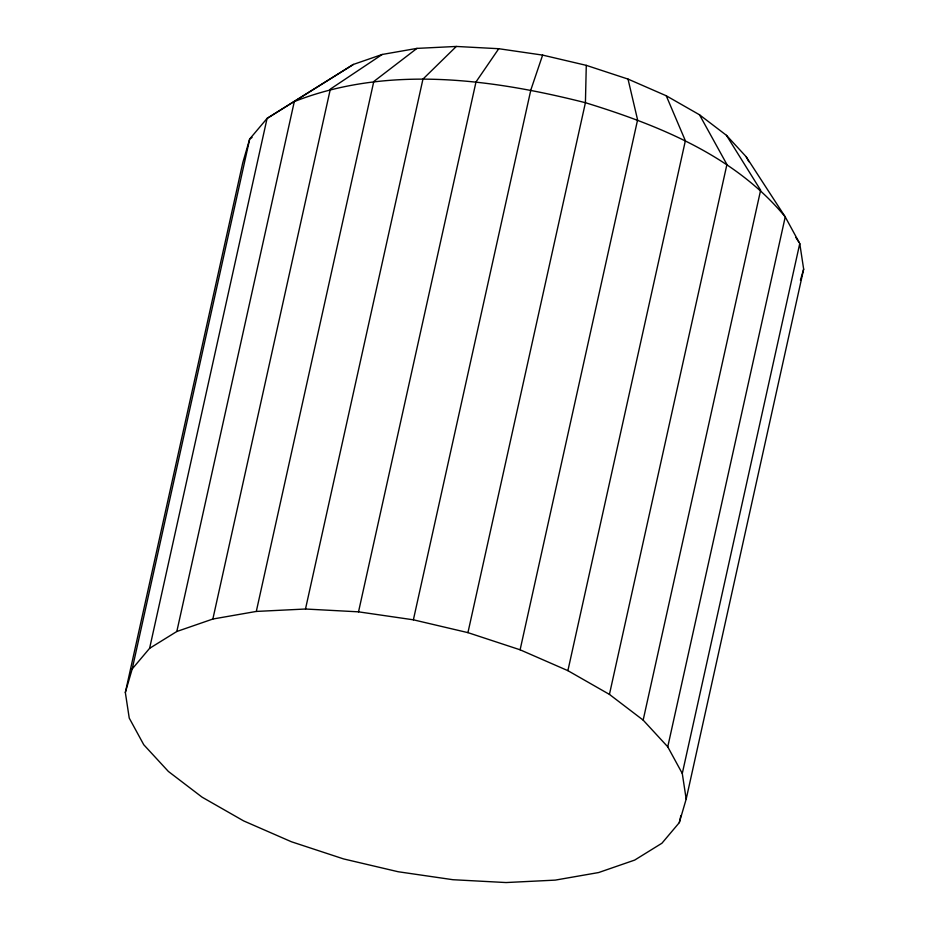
<?xml version="1.0" encoding="UTF-8"?>
<svg xmlns="http://www.w3.org/2000/svg" width="929" height="929" viewBox="0 0 929 929"><rect width="100%" height="100%" fill="white"/><g stroke="black" fill="none" stroke-linecap="round" stroke-linejoin="round"><path stroke-width="1.39" d="M586.28 65.355L585.421 102.713L467.937 632.637L520.112 649.801L567.886 670.657L609.436 694.404L643.158 720.114L667.754 746.823L682.281 773.485L686.183 799.079L679.308 822.629L661.924 843.23L634.693 860.08L598.659 872.54L555.217 880.123L506.038 882.55L452.992 879.717L398.146 871.739L343.579 858.919L291.404 841.755L243.63 820.899L202.081 797.163L168.37 771.442L143.763 744.744L129.236 718.082L125.334 692.488L242.817 162.563L249.692 139.013L267.076 118.413L353.392 64.426L382.214 54.463L416.97 48.389L456.325 46.45L498.757 48.714L542.629 55.101L586.28 65.355L628.016 79.081L666.244 95.768L699.479 114.766L726.455 135.332L746.138 156.699L785.237 216.898L799.764 243.561L803.666 269.155L686.183 799.079M125.334 692.488L132.208 668.938L249.692 139.013L252.084 137.446M132.208 668.938L149.604 648.337L267.076 118.413L353.392 64.426M149.604 648.337L176.824 631.488L294.307 101.563C387.219 65.042 491.127 78.802 585.421 102.713C658.882 125.287 735.129 155.979 785.237 216.898L667.754 746.823M176.824 631.488L212.857 619.028L330.341 89.103L382.214 54.463M212.857 619.028L256.299 611.433L373.783 81.508L416.97 48.389M256.299 611.433L305.49 609.018L422.962 79.093L456.325 46.45M305.49 609.018L358.524 611.839L476.008 81.915L498.757 48.714M358.524 611.839L413.382 619.817L530.854 89.892L542.629 55.101M520.112 649.801L637.596 119.876L628.016 79.081M567.886 670.657L685.37 140.732L666.244 95.768M609.436 694.404L726.919 164.479L699.479 114.766M643.158 720.114L760.63 190.19L726.455 135.332M682.281 773.485L799.764 243.561M679.308 822.629L680.876 815.546M800.426 280.233L803.666 269.155M413.382 619.817L467.937 632.637M795.874 237.487L798.986 242.341M746.138 156.699L748.867 161.716"/></g></svg>
